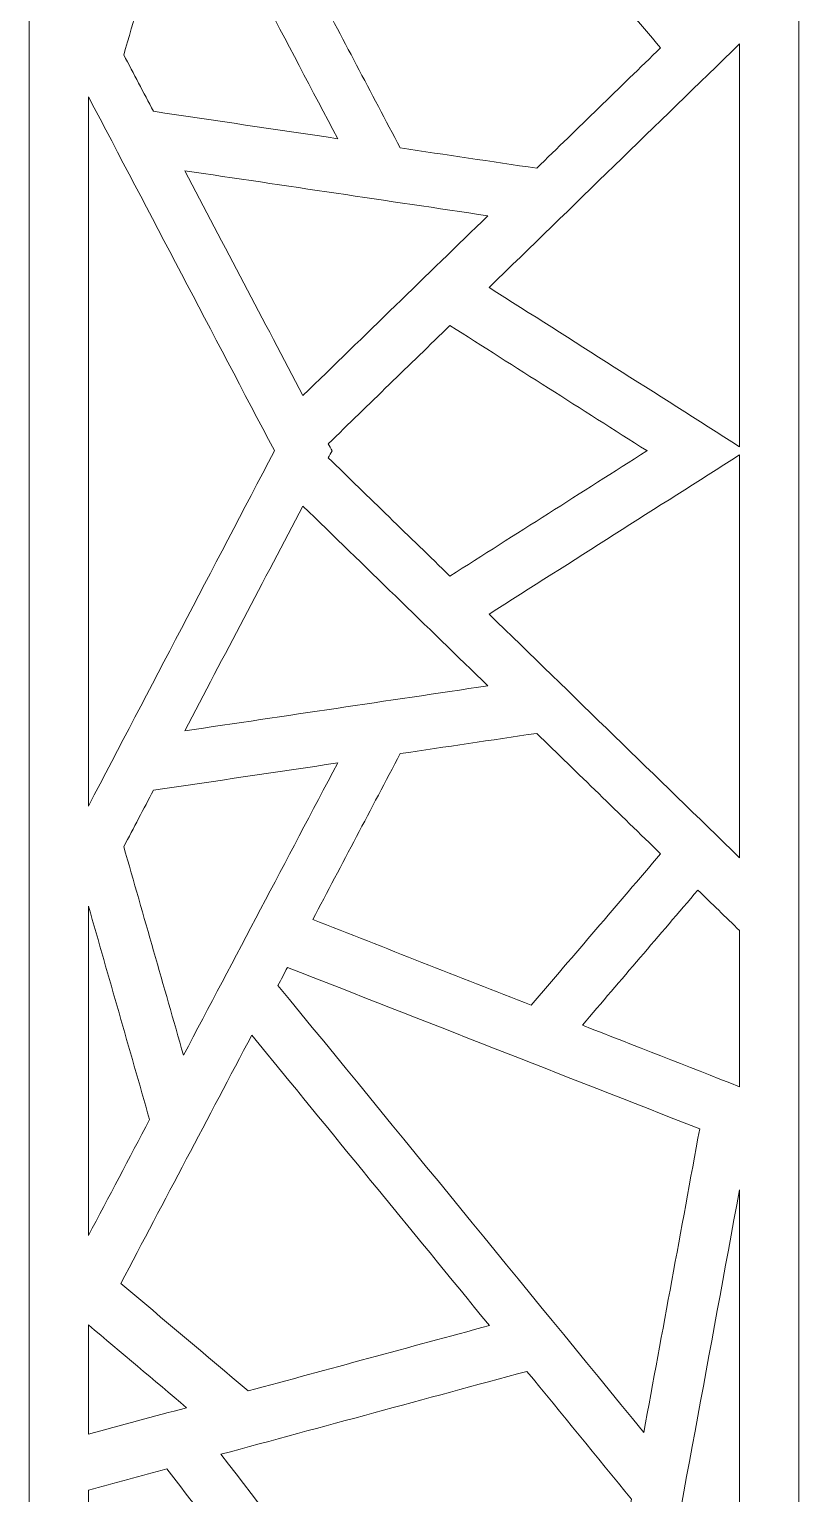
# Model space of a CAD drawing. Header units: centimetres. Extents: x 10.1 to 19.8, y -9.5 to 9.5.
# Drawn here: x 13.138 to 15.235, y -2.018 to 1.97 of the extents above; entities that cross this region are included whole.
import ezdxf

# ---------------------------------------------------------------- set-up
doc = ezdxf.new("R2010")
doc.units = ezdxf.units.CM
doc.header["$MEASUREMENT"] = 0
doc.layers.add('layer 1', color=7, linetype='Continuous')

msp = doc.modelspace()

# ---------------------------------------------------------------- linework, layer by layer
at = {"layer": 'layer 1', "color": 250, "lineweight": 9}
for points, knots in [([(15.23504, 9.45797), (15.23504, 3.12507), (15.23504, -3.2078), (15.23504, -9.54069), (15.23504, -9.54069), (14.53613, -9.54069), (13.83724, -9.54069), (13.13835, -9.54069), (13.13835, -9.54069), (13.13835, -3.2078), (13.13835, 3.12507), (13.13835, 9.45797), (13.13835, 9.45797), (13.19206, 9.45797), (13.24585, 9.45797), (13.29963, 9.45797), (13.29963, 9.45797), (13.29963, 9.42098), (13.29963, 9.38398), (13.29963, 9.34699), (13.29963, 9.34699), (13.31465, 9.38403), (13.32972, 9.42107), (13.34478, 9.45809), (13.34478, 9.45809), (13.42294, 9.45834), (13.5011, 9.45852), (13.57931, 9.45877), (13.57931, 9.45877), (13.57396, 9.44035), (13.56866, 9.42191), (13.56331, 9.40351), (13.56331, 9.40351), (13.60819, 9.42164), (13.65303, 9.43981), (13.69791, 9.45791), (13.69791, 9.45791), (13.82915, 9.45836), (13.96044, 9.45884), (14.0917, 9.45931), (14.0917, 9.45931), (13.82768, 9.35261), (13.56363, 9.24588), (13.29963, 9.13919), (13.29963, 9.13919), (13.29963, 9.07703), (13.29963, 9.01489), (13.29963, 8.95272), (13.29963, 8.95272), (13.46146, 8.82871), (13.62333, 8.70469), (13.78518, 8.58063), (13.78518, 8.58063), (13.9226, 8.8734), (14.06003, 9.16615), (14.19743, 9.4589), (14.19743, 9.4589), (14.2482, 9.45845), (14.29897, 9.45793), (14.34974, 9.45743), (14.34974, 9.45743), (14.32054, 9.39531), (14.29136, 9.33314), (14.2622, 9.27098), (14.2622, 9.27098), (14.34268, 9.2126), (14.42317, 9.15426), (14.50366, 9.0959), (14.50366, 9.0959), (14.61966, 9.21683), (14.7357, 9.33779), (14.85174, 9.45872), (14.85174, 9.45872), (14.91653, 9.45791), (14.9813, 9.45709), (15.0461, 9.45625), (15.0461, 9.45625), (14.90393, 9.30809), (14.7618, 9.1599), (14.61966, 9.01178), (14.61966, 9.01178), (14.77104, 8.90199), (14.92238, 8.79225), (15.07376, 8.68249), (15.07376, 8.68249), (15.07376, 8.94098), (15.07376, 9.19948), (15.07376, 9.45797), (15.07376, 9.45797), (15.12754, 9.45797), (15.18128, 9.45797), (15.23504, 9.45797)], [0, 0, 0, 0, 0.0416667, 0.0416667, 0.0416667, 0.0416667, 0.0833333, 0.0833333, 0.0833333, 0.0833333, 0.125, 0.125, 0.125, 0.125, 0.1666667, 0.1666667, 0.1666667, 0.1666667, 0.2083333, 0.2083333, 0.2083333, 0.2083333, 0.25, 0.25, 0.25, 0.25, 0.2916667, 0.2916667, 0.2916667, 0.2916667, 0.3333333, 0.3333333, 0.3333333, 0.3333333, 0.375, 0.375, 0.375, 0.375, 0.4166667, 0.4166667, 0.4166667, 0.4166667, 0.4583333, 0.4583333, 0.4583333, 0.4583333, 0.5, 0.5, 0.5, 0.5, 0.5416667, 0.5416667, 0.5416667, 0.5416667, 0.5833333, 0.5833333, 0.5833333, 0.5833333, 0.625, 0.625, 0.625, 0.625, 0.6666667, 0.6666667, 0.6666667, 0.6666667, 0.7083333, 0.7083333, 0.7083333, 0.7083333, 0.75, 0.75, 0.75, 0.75, 0.7916667, 0.7916667, 0.7916667, 0.7916667, 0.8333333, 0.8333333, 0.8333333, 0.8333333, 0.875, 0.875, 0.875, 0.875, 0.9166667, 0.9166667, 0.9166667, 0.9166667, 1, 1, 1, 1]), ([(13.55867, 2.46829), (13.50443, 2.27894), (13.45013, 2.08963), (13.39589, 1.90028), (13.39589, 1.90028), (13.42285, 1.84908), (13.44979, 1.79793), (13.47675, 1.74673), (13.47675, 1.74673), (13.6441, 1.72185), (13.81143, 1.69704), (13.97881, 1.67219), (13.97881, 1.67219), (13.83876, 1.93755), (13.69872, 2.20291), (13.55867, 2.46829)], [0, 0, 0, 0, 0.2, 0.2, 0.2, 0.2, 0.4, 0.4, 0.4, 0.4, 0.6, 0.6, 0.6, 0.6, 1, 1, 1, 1]), ([(14.14922, 1.64688), (14.27321, 1.62851), (14.39714, 1.61009), (14.52108, 1.59172), (14.52108, 1.59172), (14.63364, 1.70108), (14.74619, 1.81045), (14.85874, 1.91979), (14.85874, 1.91979), (14.74122, 2.05717), (14.62369, 2.19448), (14.50618, 2.33182), (14.50618, 2.33182), (14.3077, 2.25416), (14.10924, 2.17649), (13.91075, 2.09881), (13.91075, 2.09881), (13.99023, 1.94815), (14.06975, 1.79754), (14.14922, 1.64688)], [0, 0, 0, 0, 0.1666667, 0.1666667, 0.1666667, 0.1666667, 0.3333333, 0.3333333, 0.3333333, 0.3333333, 0.5, 0.5, 0.5, 0.5, 0.6666667, 0.6666667, 0.6666667, 0.6666667, 1, 1, 1, 1]), ([(15.07376, 1.93025), (14.84625, 1.70919), (14.61877, 1.48809), (14.39125, 1.26703), (14.39125, 1.26703), (14.61877, 1.12249), (14.84625, 0.9779), (15.07376, 0.83331), (15.07376, 0.83331), (15.07376, 1.19897), (15.07376, 1.5646), (15.07376, 1.93025)], [0, 0, 0, 0, 0.25, 0.25, 0.25, 0.25, 0.5, 0.5, 0.5, 0.5, 1, 1, 1, 1]), ([(13.29963, -0.14518), (13.46844, 0.17715), (13.63726, 0.49949), (13.80613, 0.82183), (13.80613, 0.82183), (13.80625, 0.82183), (13.8064, 0.82183), (13.80652, 0.82183), (13.80652, 0.82183), (13.80643, 0.82199), (13.8064, 0.8221), (13.80631, 0.82224), (13.80631, 0.82224), (13.8064, 0.82235), (13.80643, 0.82246), (13.80652, 0.82262), (13.80652, 0.82262), (13.8064, 0.82262), (13.80625, 0.82262), (13.80613, 0.82262), (13.80613, 0.82262), (13.63726, 1.14392), (13.46844, 1.46524), (13.29963, 1.78653), (13.29963, 1.78653), (13.29963, 1.14263), (13.29963, 0.49872), (13.29963, -0.14518)], [0, 0, 0, 0, 0.125, 0.125, 0.125, 0.125, 0.25, 0.25, 0.25, 0.25, 0.375, 0.375, 0.375, 0.375, 0.5, 0.5, 0.5, 0.5, 0.625, 0.625, 0.625, 0.625, 0.75, 0.75, 0.75, 0.75, 1, 1, 1, 1]), ([(13.56191, 1.58488), (13.6693, 1.38082), (13.7767, 1.17677), (13.88409, 0.97271), (13.88409, 0.97271), (14.05201, 1.13592), (14.21997, 1.2991), (14.38789, 1.46227), (14.38789, 1.46227), (14.11259, 1.50314), (13.83724, 1.54403), (13.56191, 1.58488)], [0, 0, 0, 0, 0.25, 0.25, 0.25, 0.25, 0.5, 0.5, 0.5, 0.5, 1, 1, 1, 1]), ([(14.82163, 0.82224), (14.82179, 0.82235), (14.82201, 0.82246), (14.82222, 0.82262), (14.82222, 0.82262), (14.82179, 0.82262), (14.82138, 0.82262), (14.82099, 0.82262), (14.82099, 0.82262), (14.64222, 0.93621), (14.46345, 1.04981), (14.28463, 1.16347), (14.28463, 1.16347), (14.17417, 1.05611), (14.06368, 0.94874), (13.95321, 0.84138), (13.95321, 0.84138), (13.95656, 0.83499), (13.95992, 0.82863), (13.96331, 0.82224), (13.96331, 0.82224), (13.95992, 0.81582), (13.95656, 0.80946), (13.95321, 0.80307), (13.95321, 0.80307), (14.06368, 0.69571), (14.17417, 0.58834), (14.28463, 0.481), (14.28463, 0.481), (14.46345, 0.59464), (14.64222, 0.70824), (14.82099, 0.82183), (14.82099, 0.82183), (14.82138, 0.82183), (14.82179, 0.82183), (14.82222, 0.82183), (14.82222, 0.82183), (14.82201, 0.82199), (14.82179, 0.8221), (14.82163, 0.82224)], [0, 0, 0, 0, 0.0909091, 0.0909091, 0.0909091, 0.0909091, 0.1818182, 0.1818182, 0.1818182, 0.1818182, 0.2727273, 0.2727273, 0.2727273, 0.2727273, 0.3636364, 0.3636364, 0.3636364, 0.3636364, 0.4545455, 0.4545455, 0.4545455, 0.4545455, 0.5454545, 0.5454545, 0.5454545, 0.5454545, 0.6363636, 0.6363636, 0.6363636, 0.6363636, 0.7272727, 0.7272727, 0.7272727, 0.7272727, 0.8181818, 0.8181818, 0.8181818, 0.8181818, 1, 1, 1, 1]), ([(15.07376, 0.81114), (14.84625, 0.66655), (14.61877, 0.52196), (14.39125, 0.37743), (14.39125, 0.37743), (14.61877, 0.15631), (14.84625, -0.06471), (15.07376, -0.2858), (15.07376, -0.2858), (15.07376, 0.07983), (15.07376, 0.44548), (15.07376, 0.81114)], [0, 0, 0, 0, 0.25, 0.25, 0.25, 0.25, 0.5, 0.5, 0.5, 0.5, 1, 1, 1, 1]), ([(13.56191, 0.05957), (13.83724, 0.10042), (14.11259, 0.14129), (14.38789, 0.18214), (14.38789, 0.18214), (14.21997, 0.34535), (14.05201, 0.50855), (13.88409, 0.67174), (13.88409, 0.67174), (13.7767, 0.46768), (13.6693, 0.26363), (13.56191, 0.05957)], [0, 0, 0, 0, 0.25, 0.25, 0.25, 0.25, 0.5, 0.5, 0.5, 0.5, 1, 1, 1, 1]), ([(14.14922, -0.00243), (14.06975, -0.15307), (13.99023, -0.3037), (13.91075, -0.45438), (13.91075, -0.45438), (14.10924, -0.53204), (14.3077, -0.60971), (14.50618, -0.68739), (14.50618, -0.68739), (14.62369, -0.55003), (14.74122, -0.4127), (14.85874, -0.27538), (14.85874, -0.27538), (14.74619, -0.166), (14.63364, -0.0566), (14.52108, 0.05273), (14.52108, 0.05273), (14.39714, 0.03431), (14.27321, 0.01594), (14.14922, -0.00243)], [0, 0, 0, 0, 0.1666667, 0.1666667, 0.1666667, 0.1666667, 0.3333333, 0.3333333, 0.3333333, 0.3333333, 0.5, 0.5, 0.5, 0.5, 0.6666667, 0.6666667, 0.6666667, 0.6666667, 1, 1, 1, 1]), ([(13.55867, -0.82382), (13.69872, -0.55846), (13.83876, -0.2931), (13.97881, -0.02772), (13.97881, -0.02772), (13.81143, -0.05259), (13.6441, -0.0774), (13.47675, -0.10225), (13.47675, -0.10225), (13.44979, -0.15345), (13.42285, -0.20468), (13.39589, -0.25588), (13.39589, -0.25588), (13.45013, -0.44518), (13.50443, -0.63451), (13.55867, -0.82382)], [0, 0, 0, 0, 0.2, 0.2, 0.2, 0.2, 0.4, 0.4, 0.4, 0.4, 0.6, 0.6, 0.6, 0.6, 1, 1, 1, 1]), ([(15.07376, -0.48431), (15.03595, -0.44756), (14.99809, -0.41079), (14.96028, -0.37402), (14.96028, -0.37402), (14.85534, -0.49666), (14.75045, -0.61927), (14.64555, -0.74192), (14.64555, -0.74192), (14.78826, -0.79777), (14.93101, -0.85361), (15.07376, -0.90948), (15.07376, -0.90948), (15.07376, -0.76775), (15.07376, -0.62604), (15.07376, -0.48431)], [0, 0, 0, 0, 0.2, 0.2, 0.2, 0.2, 0.4, 0.4, 0.4, 0.4, 0.6, 0.6, 0.6, 0.6, 1, 1, 1, 1]), ([(13.29963, -1.31471), (13.35511, -1.20955), (13.41062, -1.10438), (13.46615, -0.99922), (13.46615, -0.99922), (13.41062, -0.80549), (13.35511, -0.61177), (13.29963, -0.41804), (13.29963, -0.41804), (13.29963, -0.71693), (13.29963, -1.01582), (13.29963, -1.31471)], [0, 0, 0, 0, 0.25, 0.25, 0.25, 0.25, 0.5, 0.5, 0.5, 0.5, 1, 1, 1, 1]), ([(14.81279, -1.85087), (14.86365, -1.57534), (14.91449, -1.29978), (14.96531, -1.02418), (14.96531, -1.02418), (14.59086, -0.87769), (14.21642, -0.73116), (13.84202, -0.5846), (13.84202, -0.5846), (13.83336, -0.60096), (13.82473, -0.61734), (13.8161, -0.6337), (13.8161, -0.6337), (14.14834, -1.03941), (14.48058, -1.44514), (14.81279, -1.85087)], [0, 0, 0, 0, 0.2, 0.2, 0.2, 0.2, 0.4, 0.4, 0.4, 0.4, 0.6, 0.6, 0.6, 0.6, 1, 1, 1, 1]), ([(13.38781, -1.44521), (13.50357, -1.54283), (13.61932, -1.64042), (13.73506, -1.73802), (13.73506, -1.73802), (13.95412, -1.67862), (14.17315, -1.61926), (14.3922, -1.55991), (14.3922, -1.55991), (14.17634, -1.29629), (13.96051, -1.03268), (13.74467, -0.76908), (13.74467, -0.76908), (13.62571, -0.99444), (13.50677, -1.21985), (13.38781, -1.44521)], [0, 0, 0, 0, 0.2, 0.2, 0.2, 0.2, 0.4, 0.4, 0.4, 0.4, 0.6, 0.6, 0.6, 0.6, 1, 1, 1, 1]), ([(15.07376, -1.19011), (14.99286, -1.62867), (14.91193, -2.06723), (14.83103, -2.50578), (14.83103, -2.50578), (14.91193, -2.46553), (14.99286, -2.42524), (15.07376, -2.38496), (15.07376, -2.38496), (15.07376, -1.98669), (15.07376, -1.58841), (15.07376, -1.19011)], [0, 0, 0, 0, 0.25, 0.25, 0.25, 0.25, 0.5, 0.5, 0.5, 0.5, 1, 1, 1, 1]), ([(13.29963, -1.85603), (13.38871, -1.83186), (13.47786, -1.80771), (13.56699, -1.78356), (13.56699, -1.78356), (13.47786, -1.70839), (13.38871, -1.63324), (13.29963, -1.55807), (13.29963, -1.55807), (13.29963, -1.65739), (13.29963, -1.75671), (13.29963, -1.85603)], [0, 0, 0, 0, 0.25, 0.25, 0.25, 0.25, 0.5, 0.5, 0.5, 0.5, 1, 1, 1, 1]), ([(13.66055, -1.91054), (13.87988, -2.19403), (14.09915, -2.47753), (14.31843, -2.76102), (14.31843, -2.76102), (14.43823, -2.70134), (14.55808, -2.64167), (14.67793, -2.58204), (14.67793, -2.58204), (14.71168, -2.39887), (14.74548, -2.21575), (14.77929, -2.03259), (14.77929, -2.03259), (14.68429, -1.91659), (14.5893, -1.80057), (14.49433, -1.6846), (14.49433, -1.6846), (14.2164, -1.75991), (13.93851, -1.83524), (13.66055, -1.91054)], [0, 0, 0, 0, 0.1666667, 0.1666667, 0.1666667, 0.1666667, 0.3333333, 0.3333333, 0.3333333, 0.3333333, 0.5, 0.5, 0.5, 0.5, 0.6666667, 0.6666667, 0.6666667, 0.6666667, 1, 1, 1, 1]), ([(13.29963, -2.90236), (13.49288, -2.8037), (13.68613, -2.70506), (13.8794, -2.6064), (13.8794, -2.6064), (13.89095, -2.56038), (13.90255, -2.51437), (13.91415, -2.46836), (13.91415, -2.46836), (13.78056, -2.29573), (13.64703, -2.12307), (13.51347, -1.95044), (13.51347, -1.95044), (13.44218, -1.96974), (13.37088, -1.98906), (13.29963, -2.00839), (13.29963, -2.00839), (13.29963, -2.30637), (13.29963, -2.60438), (13.29963, -2.90236)], [0, 0, 0, 0, 0.1666667, 0.1666667, 0.1666667, 0.1666667, 0.3333333, 0.3333333, 0.3333333, 0.3333333, 0.5, 0.5, 0.5, 0.5, 0.6666667, 0.6666667, 0.6666667, 0.6666667, 1, 1, 1, 1])]:
    msp.add_open_spline(points, degree=3, knots=knots, dxfattribs=at)

doc.saveas('drawing.dxf')
